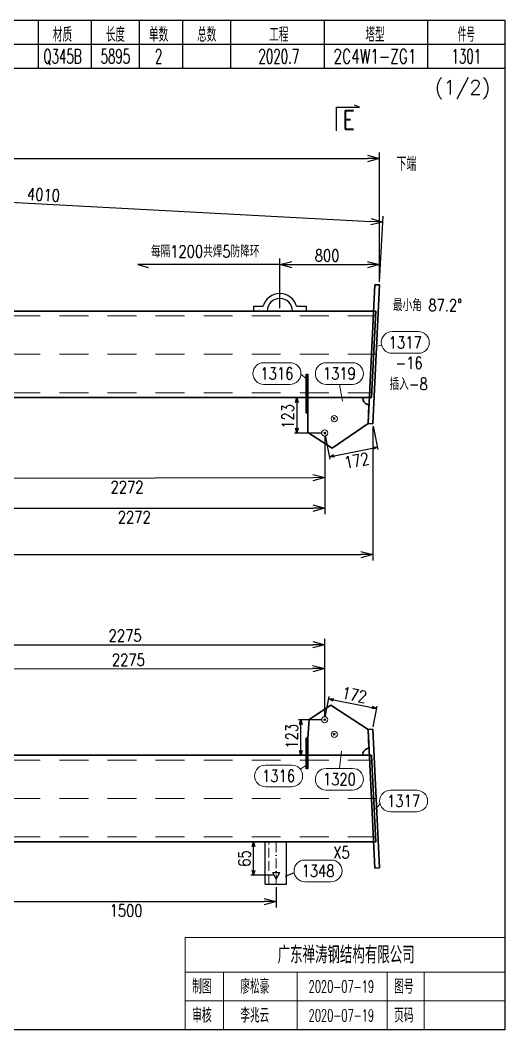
# Model space of a CAD drawing. Extents: x 154981 to 165753, y -86801 to -82885.
# Drawn here: x 156586.3 to 156687.1, y -83536.7 to -83326.7 of the extents above; entities that cross this region are included whole.
import ezdxf
from ezdxf.enums import TextEntityAlignment as Align

# ---------------------------------------------------------------- set-up
doc = ezdxf.new("R2010")
doc.units = 0
doc.header["$MEASUREMENT"] = 0
for name, pattern in [('虚线', [2.75, 2, -0.75]), ('长一点画线', [16.5, 10, -3, 0.5, -3]), ('长虚线', [10, 6, -4])]:
    doc.linetypes.add(name, pattern=pattern)
doc.layers.get('0').update_dxf_attribs({"linetype": 'CONTINUOUS', "lineweight": 25})
doc.layers.get('Defpoints').update_dxf_attribs({"linetype": 'CONTINUOUS'})
doc.layers.add('12', color=7, linetype='CONTINUOUS')
doc.layers.add('4', color=7, linetype='CONTINUOUS', lineweight=25)
doc.layers.add('5', color=7, linetype='CONTINUOUS', lineweight=25)
doc.styles.add('DimFont', font='simplex.shx', dxfattribs={"width": 0.8, "bigfont": 'gbhzfs.shx'})
doc.styles.get("Standard").update_dxf_attribs({"font": 'simplex.shx', "width": 0.7, "height": 3, "bigfont": 'gbhzfs.shx'})
doc.dimstyles.new('DHDxfDimStyleOpen30', dxfattribs={"dimtxt": 2.5, "dimasz": 2.5, "dimexe": 1.25, "dimexo": 0.625, "dimtad": 2, "dimtxsty": 'DimFont', "dimblk": 'OPEN30', "dimblk1": 'OPEN30', "dimblk2": 'OPEN30', "dimcen": 2.5, "dimadec": 0, "dimazin": 0, "dimtfac": 1, "dimtmove": 0, "dimatfit": 3, "dimfxl": 0, "dimarcsym": 0})

# ---------------------------------------------------------------- blocks, each defined once
blk = doc.blocks.new('_OPEN30')
at = {"color": 0, "linetype": 'ByBlock', "lineweight": -2}
for p, q in [((-1, 0.268), (0, 0)), ((0, 0), (-1, -0.268)), ((0, 0), (-1, 0))]:
    blk.add_line(p, q, dxfattribs=at)
blk = doc.blocks.new('*D479')
at = {"layer": '5', "color": 3, "linetype": 'Continuous', "lineweight": -2}
for p, q in [((156565.88, -83471.64), (156565.88, -83455.31)), ((156649.66, -83471.54), (156649.66, -83455.31)), ((156568.38, -83456.56), (156647.16, -83456.56))]:
    blk.add_line(p, q, dxfattribs=at)
at = {"layer": 'Defpoints', "color": 0, "linetype": 'Continuous'}
for p in [(156649.66, -83456.56), (156565.88, -83472.26), (156649.66, -83472.16)]:
    blk.add_point(p, dxfattribs=at)
at = {"layer": '5', "color": 3, "linetype": 'Continuous', "lineweight": -2, "xscale": 2.5, "yscale": 2.5, "zscale": 2.5, "rotation": 180}
blk.add_blockref('_OPEN30', (156565.88, -83456.56), dxfattribs=at)
at = {"layer": '5', "color": 3, "linetype": 'Continuous', "lineweight": -2, "xscale": 2.5, "yscale": 2.5, "zscale": 2.5}
blk.add_blockref('_OPEN30', (156649.66, -83456.56), dxfattribs=at)
at = {"layer": '5', "color": 6, "linetype": 'Continuous', "lineweight": 18, "insert": (156608.14, -83454.68), "char_height": 2.5, "attachment_point": 5, "line_spacing_factor": 0.6, "style": 'DimFont'}
blk.add_mtext('2275', dxfattribs=at)
blk = doc.blocks.new('*D485')
at = {"layer": '5', "color": 3, "linetype": 'Continuous', "lineweight": -2}
for p, q in [((156649.66, -83471.54), (156649.65, -83460.28)), ((156565.88, -83471.64), (156565.86, -83460.38)), ((156568.37, -83461.63), (156647.15, -83461.54))]:
    blk.add_line(p, q, dxfattribs=at)
at = {"layer": 'Defpoints', "color": 0, "linetype": 'Continuous'}
for p in [(156649.65, -83461.53), (156565.88, -83472.26), (156649.66, -83472.16)]:
    blk.add_point(p, dxfattribs=at)
at = {"layer": '5', "color": 3, "linetype": 'Continuous', "lineweight": -2, "xscale": 2.5, "yscale": 2.5, "zscale": 2.5}
for p, rotation in [((156565.87, -83461.63), 180.0654154288701), ((156649.65, -83461.53), 0.06541542887015028)]:
    blk.add_blockref('_OPEN30', p, dxfattribs=dict(at, rotation=rotation))
at = {"layer": '5', "color": 6, "linetype": 'Continuous', "lineweight": 18, "insert": (156608.82, -83459.71), "char_height": 2.5, "attachment_point": 5, "rotation": 0.0654, "line_spacing_factor": 0.6, "style": 'DimFont'}
blk.add_mtext('2275', dxfattribs=at)
blk = doc.blocks.new('*D488')
at = {"layer": '5', "color": 3, "linetype": 'Continuous', "lineweight": -2}
for p, q in [((156649.16, -83472.16), (156644.17, -83472.16)), ((156644.67, -83478.56), (156644.67, -83473.16)), ((156649.16, -83479.56), (156644.17, -83479.56))]:
    blk.add_line(p, q, dxfattribs=at)
at = {"layer": 'Defpoints', "color": 0, "linetype": 'Continuous'}
for p in [(156644.67, -83472.16), (156649.66, -83472.16), (156649.66, -83479.56)]:
    blk.add_point(p, dxfattribs=at)
at = {"layer": '5', "color": 3, "linetype": 'Continuous', "lineweight": -2}
for p, rotation in [((156644.67, -83472.16), 90), ((156644.67, -83479.56), 270)]:
    blk.add_blockref('_OPEN30', p, dxfattribs=dict(at, rotation=rotation))
at = {"layer": '5', "color": 6, "linetype": 'Continuous', "lineweight": 18, "insert": (156642.8, -83475.6), "char_height": 2.5, "attachment_point": 5, "rotation": 90, "line_spacing_factor": 0.6, "style": 'DimFont'}
blk.add_mtext('123', dxfattribs=at)
blk = doc.blocks.new('*D494')
at = {"layer": '5', "color": 3, "linetype": 'Continuous', "lineweight": -2}
for p, q in [((156649.76, -83471.67), (156650.61, -83467.36)), ((156651.49, -83468.05), (156659.51, -83469.63)), ((156659.74, -83473.64), (156660.58, -83469.33))]:
    blk.add_line(p, q, dxfattribs=at)
at = {"layer": 'Defpoints', "color": 0, "linetype": 'Continuous'}
for p in [(156660.49, -83469.82), (156649.66, -83472.16), (156659.64, -83474.13)]:
    blk.add_point(p, dxfattribs=at)
at = {"layer": '5', "color": 3, "linetype": 'Continuous', "lineweight": -2}
for p, rotation in [((156650.51, -83467.85), 168.8656846305238), ((156660.49, -83469.82), 348.8656846305238)]:
    blk.add_blockref('_OPEN30', p, dxfattribs=dict(at, rotation=rotation))
at = {"layer": '5', "color": 6, "linetype": 'Continuous', "lineweight": 18, "insert": (156655.82, -83466.99), "char_height": 2.5, "attachment_point": 5, "rotation": 348.8657, "line_spacing_factor": 0.6, "style": 'DimFont'}
blk.add_mtext('172', dxfattribs=at)
blk = doc.blocks.new('板孔21.5')
at = {"layer": '5', "color": 7, "linetype": 'Continuous', "lineweight": 13}
for p, q in [((-0.3, -0.3), (0.3, 0.3)), ((0.3, -0.3), (-0.3, 0.3))]:
    blk.add_line(p, q, dxfattribs=at)
blk.add_circle((0, 0), 1, dxfattribs=at)
blk = doc.blocks.new('*D498')
at = {"layer": '5', "color": 3, "linetype": 'Continuous', "lineweight": -2}
for p, q in [((156566.02, -83413.35), (156566.02, -83429.41)), ((156649.66, -83413.18), (156649.66, -83429.41)), ((156568.52, -83428.16), (156647.16, -83428.16))]:
    blk.add_line(p, q, dxfattribs=at)
at = {"layer": 'Defpoints', "color": 0, "linetype": 'Continuous'}
for p in [(156566.02, -83412.72), (156649.66, -83412.56), (156649.66, -83428.16)]:
    blk.add_point(p, dxfattribs=at)
at = {"layer": '5', "color": 3, "linetype": 'Continuous', "lineweight": -2, "xscale": 2.5, "yscale": 2.5, "zscale": 2.5, "rotation": 180}
blk.add_blockref('_OPEN30', (156566.02, -83428.16), dxfattribs=at)
at = {"layer": '5', "color": 3, "linetype": 'Continuous', "lineweight": -2, "xscale": 2.5, "yscale": 2.5, "zscale": 2.5}
blk.add_blockref('_OPEN30', (156649.66, -83428.16), dxfattribs=at)
at = {"layer": '5', "color": 6, "linetype": 'Continuous', "lineweight": 18, "insert": (156610.04, -83430.04), "char_height": 2.5, "attachment_point": 5, "line_spacing_factor": 0.6, "style": 'DimFont'}
blk.add_mtext('2272', dxfattribs=at)
blk = doc.blocks.new('*D507')
at = {"layer": '5', "color": 3, "linetype": 'Continuous', "lineweight": -2}
for p, q in [((156566.03, -83413.35), (156566.04, -83423.23)), ((156649.66, -83413.18), (156649.68, -83423.07)), ((156568.54, -83421.98), (156647.18, -83421.82))]:
    blk.add_line(p, q, dxfattribs=at)
at = {"layer": 'Defpoints', "color": 0, "linetype": 'Continuous'}
for p in [(156566.02, -83412.72), (156649.66, -83412.56), (156649.68, -83421.82)]:
    blk.add_point(p, dxfattribs=at)
at = {"layer": '5', "color": 3, "linetype": 'Continuous', "lineweight": -2, "xscale": 2.5, "yscale": 2.5, "zscale": 2.5}
for p, rotation in [((156566.04, -83421.98), 180.1145378778483), ((156649.68, -83421.82), 0.1145378778483386)]:
    blk.add_blockref('_OPEN30', p, dxfattribs=dict(at, rotation=rotation))
at = {"layer": '5', "color": 6, "linetype": 'Continuous', "lineweight": 18, "insert": (156608.55, -83423.77), "char_height": 2.5, "attachment_point": 5, "rotation": 0.1145, "line_spacing_factor": 0.6, "style": 'DimFont'}
blk.add_mtext('2272', dxfattribs=at)
blk = doc.blocks.new('*D511')
at = {"layer": '5', "color": 3, "linetype": 'Continuous', "lineweight": -2}
for p, q in [((156649.16, -83405.16), (156643.36, -83405.16)), ((156643.86, -83406.16), (156643.86, -83411.56)), ((156649.16, -83412.56), (156643.36, -83412.56))]:
    blk.add_line(p, q, dxfattribs=at)
at = {"layer": 'Defpoints', "color": 0, "linetype": 'Continuous'}
for p in [(156649.66, -83405.16), (156643.86, -83412.56), (156649.66, -83412.56)]:
    blk.add_point(p, dxfattribs=at)
at = {"layer": '5', "color": 3, "linetype": 'Continuous', "lineweight": -2}
for p, rotation in [((156643.86, -83405.16), 90), ((156643.86, -83412.56), 270)]:
    blk.add_blockref('_OPEN30', p, dxfattribs=dict(at, rotation=rotation))
at = {"layer": '5', "color": 6, "linetype": 'Continuous', "lineweight": 18, "insert": (156641.99, -83409.08), "char_height": 2.5, "attachment_point": 5, "rotation": 90, "line_spacing_factor": 0.6, "style": 'DimFont'}
blk.add_mtext('123', dxfattribs=at)
blk = doc.blocks.new('*D520')
at = {"layer": '5', "color": 3, "linetype": 'Continuous', "lineweight": -2}
for p, q in [((156659.74, -83411.08), (156660.7, -83415.99)), ((156649.76, -83413.05), (156650.73, -83417.96)), ((156651.61, -83417.27), (156659.62, -83415.7))]:
    blk.add_line(p, q, dxfattribs=at)
at = {"layer": 'Defpoints', "color": 0, "linetype": 'Continuous'}
for p in [(156659.64, -83410.59), (156649.66, -83412.56), (156660.61, -83415.5)]:
    blk.add_point(p, dxfattribs=at)
at = {"layer": '5', "color": 3, "linetype": 'Continuous', "lineweight": -2}
for p, rotation in [((156660.61, -83415.5), 11.13436039300599), ((156650.63, -83417.47), 191.134360393006)]:
    blk.add_blockref('_OPEN30', p, dxfattribs=dict(at, rotation=rotation))
at = {"layer": '5', "color": 6, "linetype": 'Continuous', "lineweight": 18, "insert": (156656.3, -83418.26), "char_height": 2.5, "attachment_point": 5, "rotation": 11.1344, "line_spacing_factor": 0.6, "style": 'DimFont'}
blk.add_mtext('172', dxfattribs=at)
blk = doc.blocks.new('*D522')
at = {"layer": '5', "color": 3, "linetype": 'Continuous', "lineweight": -2}
for p, q in [((156510.62, -83372.97), (156511.36, -83359.3)), ((156513.79, -83360.69), (156659.25, -83368.55)), ((156661.07, -83381.11), (156661.81, -83367.44))]:
    blk.add_line(p, q, dxfattribs=at)
at = {"layer": 'Defpoints', "color": 0, "linetype": 'Continuous'}
for p in [(156661.75, -83368.69), (156510.58, -83373.59), (156661.04, -83381.73)]:
    blk.add_point(p, dxfattribs=at)
at = {"layer": '5', "color": 3, "linetype": 'Continuous', "lineweight": -2, "xscale": 2.5, "yscale": 2.5, "zscale": 2.5}
for p, rotation in [((156511.29, -83360.55), 176.9034294961255), ((156661.75, -83368.69), 356.9034294961255)]:
    blk.add_blockref('_OPEN30', p, dxfattribs=dict(at, rotation=rotation))
at = {"layer": '5', "color": 6, "linetype": 'Continuous', "lineweight": 18, "insert": (156591.16, -83362.99), "char_height": 2.5, "attachment_point": 5, "rotation": 356.9034, "line_spacing_factor": 0.6, "style": 'DimFont'}
blk.add_mtext('4010', dxfattribs=at)
blk = doc.blocks.new('*D554')
at = {"layer": '5', "color": 3, "linetype": 'Continuous', "lineweight": -2}
for p, q in [((156413.89, -83383.2), (156413.89, -83354.18)), ((156661.04, -83381.11), (156661.04, -83354.18)), ((156416.39, -83355.43), (156658.54, -83355.43))]:
    blk.add_line(p, q, dxfattribs=at)
at = {"layer": 'Defpoints', "color": 0, "linetype": 'Continuous'}
for p in [(156661.04, -83355.43), (156661.04, -83381.73), (156413.89, -83383.82)]:
    blk.add_point(p, dxfattribs=at)
at = {"layer": '5', "color": 3, "linetype": 'Continuous', "lineweight": -2, "xscale": 2.5, "yscale": 2.5, "zscale": 2.5, "rotation": 180}
blk.add_blockref('_OPEN30', (156413.89, -83355.43), dxfattribs=at)
at = {"layer": '5', "color": 3, "linetype": 'Continuous', "lineweight": -2, "xscale": 2.5, "yscale": 2.5, "zscale": 2.5}
blk.add_blockref('_OPEN30', (156661.04, -83355.43), dxfattribs=at)
at = {"layer": '5', "color": 6, "linetype": 'Continuous', "lineweight": 18, "insert": (156537.47, -83353.13), "char_height": 2.5, "attachment_point": 5, "style": 'DimFont'}
blk.add_mtext('两端法兰最长5918', dxfattribs=at)
blk = doc.blocks.new('*D555')
at = {"layer": '5', "color": 3, "linetype": 'Continuous', "lineweight": -2}
for p, q in [((156413.89, -83409.13), (156413.89, -83439.07)), ((156659.64, -83411.22), (156659.64, -83439.07)), ((156416.39, -83437.82), (156657.14, -83437.82))]:
    blk.add_line(p, q, dxfattribs=at)
at = {"layer": 'Defpoints', "color": 0, "linetype": 'Continuous'}
for p in [(156413.89, -83408.5), (156659.64, -83410.59), (156659.64, -83437.82)]:
    blk.add_point(p, dxfattribs=at)
at = {"layer": '5', "color": 3, "linetype": 'Continuous', "lineweight": -2, "xscale": 2.5, "yscale": 2.5, "zscale": 2.5, "rotation": 180}
blk.add_blockref('_OPEN30', (156413.89, -83437.82), dxfattribs=at)
at = {"layer": '5', "color": 3, "linetype": 'Continuous', "lineweight": -2, "xscale": 2.5, "yscale": 2.5, "zscale": 2.5}
blk.add_blockref('_OPEN30', (156659.64, -83437.82), dxfattribs=at)
at = {"layer": '5', "color": 6, "linetype": 'Continuous', "lineweight": 18, "insert": (156536.36, -83440.11), "char_height": 2.5, "attachment_point": 5, "style": 'DimFont'}
blk.add_mtext('两端法兰最短5895', dxfattribs=at)
blk = doc.blocks.new('*D560')
at = {"layer": '5', "color": 3, "linetype": 'Continuous', "lineweight": -2}
for p, q in [((156577.09, -83506.97), (156577.09, -83511.25)), ((156639.59, -83506.97), (156639.59, -83511.25)), ((156579.59, -83510), (156637.09, -83510))]:
    blk.add_line(p, q, dxfattribs=at)
at = {"layer": 'Defpoints', "color": 0, "linetype": 'Continuous'}
for p in [(156577.09, -83506.34), (156639.59, -83506.34), (156639.59, -83510)]:
    blk.add_point(p, dxfattribs=at)
at = {"layer": '5', "color": 3, "linetype": 'Continuous', "lineweight": -2, "xscale": 2.5, "yscale": 2.5, "zscale": 2.5, "rotation": 180}
blk.add_blockref('_OPEN30', (156577.09, -83510), dxfattribs=at)
at = {"layer": '5', "color": 3, "linetype": 'Continuous', "lineweight": -2, "xscale": 2.5, "yscale": 2.5, "zscale": 2.5}
blk.add_blockref('_OPEN30', (156639.59, -83510), dxfattribs=at)
at = {"layer": '5', "color": 6, "linetype": 'Continuous', "lineweight": 18, "insert": (156608.34, -83511.87), "char_height": 2.5, "attachment_point": 5, "style": 'DimFont'}
blk.add_mtext('1500', dxfattribs=at)
blk = doc.blocks.new('*D563')
at = {"layer": '5', "color": 3, "linetype": 'Continuous', "lineweight": -2}
for p, q in [((156640.32, -83386.54), (156640.32, -83376.25)), ((156661.04, -83381.11), (156661.04, -83376.25)), ((156642.82, -83377.5), (156658.54, -83377.5))]:
    blk.add_line(p, q, dxfattribs=at)
at = {"layer": 'Defpoints', "color": 0, "linetype": 'Continuous'}
for p in [(156661.04, -83377.5), (156661.04, -83381.73), (156640.32, -83387.16)]:
    blk.add_point(p, dxfattribs=at)
at = {"layer": '5', "color": 3, "linetype": 'Continuous', "lineweight": -2, "xscale": 2.5, "yscale": 2.5, "zscale": 2.5, "rotation": 180}
blk.add_blockref('_OPEN30', (156640.32, -83377.5), dxfattribs=at)
at = {"layer": '5', "color": 3, "linetype": 'Continuous', "lineweight": -2, "xscale": 2.5, "yscale": 2.5, "zscale": 2.5}
blk.add_blockref('_OPEN30', (156661.04, -83377.5), dxfattribs=at)
at = {"layer": '5', "color": 6, "linetype": 'Continuous', "lineweight": 18, "insert": (156650.15, -83375.62), "char_height": 2.5, "attachment_point": 5, "style": 'DimFont'}
blk.add_mtext('800', dxfattribs=at)
blk = doc.blocks.new('*D569')
at = {"layer": '5', "color": 3, "linetype": 'Continuous', "lineweight": -2}
for p, q in [((156636.77, -83497.56), (156634.32, -83497.56)), ((156634.82, -83503.52), (156634.82, -83498.56)), ((156639.09, -83504.52), (156634.32, -83504.52))]:
    blk.add_line(p, q, dxfattribs=at)
at = {"layer": 'Defpoints', "color": 0, "linetype": 'Continuous'}
for p in [(156634.82, -83497.56), (156637.27, -83497.56), (156639.59, -83504.52)]:
    blk.add_point(p, dxfattribs=at)
at = {"layer": '5', "color": 3, "linetype": 'Continuous', "lineweight": -2}
for p, rotation in [((156634.82, -83497.56), 90), ((156634.82, -83504.52), 270)]:
    blk.add_blockref('_OPEN30', p, dxfattribs=dict(at, rotation=rotation))
at = {"layer": '5', "color": 6, "linetype": 'Continuous', "lineweight": 18, "insert": (156632.94, -83501.04), "char_height": 2.5, "attachment_point": 5, "rotation": 90, "style": 'DimFont'}
blk.add_mtext('65', dxfattribs=at)
blk = doc.blocks.new('CTDHK')
at = {"color": 0, "linetype": 'Continuous'}
for p, q in [((0, 210), (297, 210)), ((297, 210), (297, 0)), ((297, 0), (0, 0))]:
    blk.add_line(p, q, dxfattribs=at)

msp = doc.modelspace()

# ---------------------------------------------------------------- linework, layer by layer
at = {"color": 3, "linetype": 'Continuous'}
for p, q in [((156652.11222, -83344.73299), (156656.89143, -83344.73299)), ((156652.11222, -83349.71429), (156652.11222, -83344.73299)), ((156656.89143, -83344.73299), (156655.83689, -83344.31448)), ((156610.81848, -83377.498), (156612.90153, -83378.11496)), ((156637.26807, -83506.34481), (156637.26807, -83497.55967)), ((156641.73764, -83506.34481), (156641.73764, -83497.55967)), ((156639.59188, -83505.35993), (156638.83709, -83503.9444)), ((156638.83709, -83503.9444), (156640.34667, -83503.9444)), ((156639.59188, -83505.35993), (156640.34667, -83503.9444)), ((156643.28605, -83503.9834), (156641.43726, -83504.76258)), ((156637.26807, -83506.34481), (156641.73764, -83506.34481))]:
    msp.add_line(p, q, dxfattribs=at)
at = {"layer": '12'}
for p, q in [((156640.32212, -83377.498), (156610.81848, -83377.498)), ((156634.85146, -83386.16157), (156634.85146, -83387.16157)), ((156634.85146, -83386.16157), (156636.84435, -83386.16157)), ((156643.7999, -83386.16157), (156645.79279, -83386.16157)), ((156645.79279, -83386.16157), (156645.79279, -83387.16157)), ((156634.85146, -83387.16157), (156637.70343, -83387.16157)), ((156642.94082, -83387.16157), (156645.79279, -83387.16157))]:
    msp.add_line(p, q, dxfattribs=at)
for radius, start, end in [(3.61869, 16.0420559, 163.9579441), (2.61869, 0, 180)]:
    msp.add_arc((156640.32212, -83387.16157), radius, start, end, dxfattribs=at)
at = {"layer": '4', "color": 1, "linetype": 'Continuous', "lineweight": 25}
for p, q in [((156590.11666, -83336.66733), (156590.11666, -83326.66733)), ((156601.11666, -83336.66733), (156601.11666, -83326.66733)), ((156611.11666, -83336.66733), (156611.11666, -83326.66733)), ((156620.11666, -83336.66733), (156620.11666, -83326.66733)), ((156630.11666, -83336.66733), (156630.11666, -83326.66733)), ((156649.61666, -83336.66733), (156649.61666, -83326.66733)), ((156671.11666, -83336.66733), (156671.11666, -83326.66733)), ((156540.11666, -83331.66733), (156687.11666, -83331.66733)), ((156540.11666, -83336.66733), (156687.11666, -83336.66733))]:
    msp.add_line(p, q, dxfattribs=at)
at = {"layer": '4', "color": 1, "linetype": 'Continuous', "lineweight": 18}
for p, q in [((156620.61666, -83536.66733), (156620.61666, -83517.46733)), ((156620.61666, -83517.46733), (156687.11666, -83517.46733)), ((156620.61666, -83524.66733), (156687.11666, -83524.66733)), ((156628.61666, -83536.66733), (156628.61666, -83524.66733)), ((156643.91666, -83536.66733), (156643.91666, -83524.66733)), ((156662.61666, -83536.66733), (156662.61666, -83524.66733)), ((156670.31666, -83536.66733), (156670.31666, -83524.66733)), ((156620.61666, -83530.66733), (156687.11666, -83530.66733))]:
    msp.add_line(p, q, dxfattribs=at)
msp.add_lwpolyline([(156390.11666, -83326.66733), (156390.11666, -83536.66733), (156687.11666, -83536.66733), (156687.11666, -83326.66733)], close=True, dxfattribs=at)
at = {"layer": '5', "color": 7, "linetype": 'Continuous', "lineweight": 35}
for p, q in [((156660.07794, -83381.68371), (156658.67734, -83410.54606)), ((156659.63942, -83410.59275), (156661.04002, -83381.73039)), ((156661.04002, -83381.73039), (156660.07794, -83381.68371)), ((156660.29429, -83387.16157), (156414.49372, -83387.16157)), ((156659.4208, -83405.16157), (156660.29429, -83387.16157)), ((156645.79323, -83408.43385), (156645.79323, -83400.28892)), ((156646.15443, -83400.28892), (156646.15443, -83408.43385)), ((156414.49372, -83405.16157), (156659.4208, -83405.16157)), ((156646.15443, -83412.42709), (156646.15443, -83405.16157)), ((156646.15443, -83405.16157), (156657.55099, -83405.16157)), ((156657.55099, -83405.16157), (156657.62149, -83405.6168)), ((156657.62149, -83405.6168), (156657.82639, -83406.02939)), ((156657.82639, -83406.02939), (156658.1465, -83406.36067)), ((156658.1465, -83406.36067), (156658.55181, -83406.57961)), ((156658.55181, -83406.57961), (156658.86691, -83406.63955)), ((156658.86691, -83406.63955), (156658.67734, -83410.54606)), ((156658.67734, -83410.54606), (156651.199, -83415.71244)), ((156658.67734, -83410.54606), (156659.63942, -83410.59275)), ((156651.199, -83415.71244), (156646.15443, -83412.42709)), ((156646.40652, -83472.12987), (156650.94663, -83469.17305)), ((156650.94663, -83469.17305), (156658.67734, -83474.17518)), ((156646.15429, -83475.94763), (156646.40652, -83472.12987)), ((156659.63942, -83474.12849), (156658.67734, -83474.17518)), ((156658.67734, -83474.17518), (156660.07794, -83503.03754)), ((156658.67734, -83474.17518), (156658.86682, -83478.07981)), ((156661.04002, -83502.99085), (156659.63942, -83474.12849)), ((156645.79308, -83482.41607), (156645.79308, -83475.95891)), ((156646.15429, -83479.55967), (156646.15429, -83475.94763)), ((156646.15429, -83475.95891), (156646.15429, -83482.41607)), ((156657.61151, -83479.10442), (156657.541, -83479.55967)), ((156657.81642, -83478.69181), (156657.61151, -83479.10442)), ((156658.13655, -83478.36053), (156657.81642, -83478.69181)), ((156658.54189, -83478.1416), (156658.13655, -83478.36053)), ((156658.86682, -83478.07981), (156658.54189, -83478.1416)), ((156659.4208, -83479.55967), (156414.49372, -83479.55967)), ((156657.541, -83479.55967), (156646.15429, -83479.55967)), ((156660.29429, -83497.55967), (156659.4208, -83479.55967)), ((156414.49372, -83497.55967), (156660.29429, -83497.55967)), ((156660.07794, -83503.03754), (156661.04002, -83502.99085))]:
    msp.add_line(p, q, dxfattribs=at)
at = {"layer": '5', "color": 7, "linetype": '长虚线', "lineweight": 18}
for p, q in [((156414.49372, -83388.16157), (156660.29429, -83388.16157)), ((156414.49372, -83404.16157), (156659.4208, -83404.16157)), ((156414.49372, -83480.55967), (156659.4208, -83480.55967)), ((156414.49372, -83496.55967), (156660.29429, -83496.55967))]:
    msp.add_line(p, q, dxfattribs=at)
at = {"layer": '5', "color": 3, "linetype": 'Continuous', "lineweight": 18}
for p, q in [((156663.65243, -83391.44293), (156669.15243, -83391.44293)), ((156660.31374, -83394.51576), (156661.44773, -83394.27569)), ((156663.65243, -83395.94293), (156669.15243, -83395.94293)), ((156636.95614, -83397.91157), (156642.45614, -83397.91157)), ((156649.95614, -83397.91157), (156655.45614, -83397.91157)), ((156645.83753, -83401.28794), (156644.70371, -83400.26613)), ((156636.95614, -83402.41157), (156642.45614, -83402.41157)), ((156649.95614, -83402.41157), (156655.45614, -83402.41157)), ((156653.34376, -83405.93192), (156652.70614, -83402.41157)), ((156653.17448, -83478.67612), (156652.70614, -83482.30967)), ((156637.30736, -83481.61772), (156642.80736, -83481.61772)), ((156645.9208, -83481.57369), (156644.68127, -83482.36579)), ((156649.95614, -83482.30967), (156655.45614, -83482.30967)), ((156637.30736, -83486.11772), (156642.80736, -83486.11772)), ((156649.95614, -83486.80967), (156655.45614, -83486.80967)), ((156663.30652, -83486.82228), (156668.80652, -83486.82228)), ((156661.1453, -83489.74072), (156660.20092, -83490.77923)), ((156663.30652, -83491.32228), (156668.80652, -83491.32228)), ((156645.5212, -83501.35851), (156651.0212, -83501.35851)), ((156645.5212, -83505.85851), (156651.0212, -83505.85851))]:
    msp.add_line(p, q, dxfattribs=at)
at = {"layer": '5', "color": 56, "linetype": '长虚线', "lineweight": 18}
for p, q in [((156414.49372, -83396.16157), (156660.29429, -83396.16157)), ((156414.49372, -83488.55967), (156660.29429, -83488.55967))]:
    msp.add_line(p, q, dxfattribs=at)
at = {"layer": '5', "color": 7, "linetype": '虚线', "lineweight": 18}
for p, q in [((156645.79323, -83400.28892), (156646.15443, -83400.28892)), ((156646.15443, -83408.43385), (156645.79323, -83408.43385)), ((156645.79308, -83475.95891), (156646.15429, -83475.95891)), ((156646.15429, -83482.41607), (156645.79308, -83482.41607))]:
    msp.add_line(p, q, dxfattribs=at)
at = {"layer": '5', "color": 2, "linetype": '虚线', "lineweight": 18}
msp.add_line((156638.00981, -83506.34481), (156638.00981, -83497.55967), dxfattribs=at)
at = {"layer": '5', "color": 240, "linetype": '长一点画线', "lineweight": 18, "ltscale": 0.2}
msp.add_line((156639.59188, -83506.34481), (156639.59188, -83497.55967), dxfattribs=at)
at = {"layer": '5', "color": 3, "linetype": 'Continuous', "lineweight": 18}
for centre, start, end in [((156663.65243, -83393.69293), 90, 270), ((156669.15243, -83393.69293), 270, 90), ((156636.95614, -83400.16157), 90, 270), ((156642.45614, -83400.16157), 270, 90), ((156649.95614, -83400.16157), 90, 270), ((156655.45614, -83400.16157), 270, 90), ((156637.30736, -83483.86772), 90, 270), ((156642.80736, -83483.86772), 270, 90), ((156649.95614, -83484.55967), 90, 270), ((156655.45614, -83484.55967), 270, 90), ((156663.30652, -83489.07228), 90, 270), ((156668.80652, -83489.07228), 270, 90), ((156645.5212, -83503.60851), 90, 270), ((156651.0212, -83503.60851), 270, 90)]:
    msp.add_arc(centre, 2.25, start, end, dxfattribs=at)

# ---------------------------------------------------------------- block references
at = {"color": 2, "linetype": 'Continuous'}
msp.add_blockref('CTDHK', (156390.11666, -83536.66733), dxfattribs=at)
at = {"layer": '5', "color": 7, "linetype": 'Continuous', "lineweight": 35, "xscale": 0.6499999999941792, "yscale": 0.6499999999941792, "zscale": 0.65}
for p in [(156651.63353, -83409.52965), (156649.66232, -83412.55639), (156649.66218, -83472.16483), (156651.63339, -83475.19157)]:
    msp.add_blockref('板孔21.5', p, dxfattribs=at)

# ---------------------------------------------------------------- texts
at = {"layer": '4', "color": 1, "linetype": 'Continuous', "lineweight": 25}
for s, width, p in [('材质', 0.7, (156595.11666, -83329.66733)), ('长度', 0.7, (156606.11666, -83329.66733)), ('单数', 0.7, (156615.11666, -83329.66733)), ('总数', 0.7, (156625.11666, -83329.66733)), ('工程', 0.7, (156640.11666, -83329.66733)), ('塔型', 0.7, (156660.11666, -83329.66733)), ('件号', 0.6, (156679.11666, -83329.66733)), ('Q345B', 0.6, (156595.11666, -83334.16733)), ('5895', 0.6, (156606.11666, -83334.16733)), ('2', 0.6, (156615.11666, -83334.16733)), ('2020.7', 0.6, (156640.11666, -83334.16733)), ('2C4W1-ZG1', 0.7, (156660.11666, -83334.16733)), ('1301', 0.6, (156679.11666, -83334.16733))]:
    msp.add_text(s, height=3, dxfattribs=dict(at, width=width)).set_placement(p, align=Align.MIDDLE_CENTER)
at = {"layer": '4', "color": 2, "linetype": 'Continuous', "lineweight": 25}
msp.add_text('(1/2)', height=3, dxfattribs=at).set_placement((156678.31925, -83340.62772), align=Align.MIDDLE_CENTER)
at = {"layer": '4', "color": 1, "linetype": 'Continuous', "lineweight": 13}
msp.add_text('广东禅涛钢结构有限公司', height=3.6, dxfattribs=at).set_placement((156654.11666, -83521.06733), align=Align.MIDDLE_CENTER)
for s, height, width, p in [('制图', 3, 0.8, (156624.11666, -83527.66733)), ('廖松豪', 3, 0.7, (156635.11666, -83527.66733)), ('2020-07-19', 2.5, 0.6, (156653.11666, -83527.66733)), ('图号', 3, 0.8, (156666.11666, -83527.66733)), ('审核', 3, 0.8, (156624.11666, -83533.66733)), ('李兆云', 3, 0.7, (156635.11666, -83533.66733)), ('2020-07-19', 2.5, 0.6, (156653.11666, -83533.66733)), ('页码', 3, 0.8, (156666.11666, -83533.66733))]:
    msp.add_text(s, height=height, dxfattribs=dict(at, width=width)).set_placement(p, align=Align.MIDDLE_CENTER)
at = {"layer": '5', "color": 2, "linetype": 'Continuous', "lineweight": 18, "width": 0.8}
for s, height, p in [('E', 3.84912, (156654.65674, -83345.45794)), ('下端', 2.88684, (156666.6586, -83355.12885))]:
    msp.add_text(s, height=height, dxfattribs=at).set_placement(p, align=Align.TOP_CENTER)
at = {"layer": '5', "color": 7, "linetype": 'Continuous', "lineweight": 18, "width": 0.8}
msp.add_text('每隔1200共焊5防降环', height=2.5, dxfattribs=at).set_placement((156624.79875, -83374.62773), align=Align.MIDDLE)
at = {"layer": '5', "color": 2, "linetype": 'Continuous', "lineweight": 18, "width": 0.8}
for s, p in [('最小角 87.2%%d', (156671.04559, -83385.93846)), ('X5', (156653.14083, -83499.76117)), ('1348', (156648.2712, -83503.60851))]:
    msp.add_text(s, height=2.5, dxfattribs=at).set_placement(p, align=Align.MIDDLE_CENTER)
at = {"layer": '5', "color": 6, "linetype": 'Continuous', "lineweight": 18, "width": 0.8}
for s, p in [('1317', (156666.40243, -83393.69293)), ('1316', (156639.70614, -83400.16157)), ('1319', (156652.70614, -83400.16157)), ('1316', (156640.05736, -83483.86772)), ('1320', (156652.70614, -83484.55967)), ('1317', (156666.05652, -83489.07228))]:
    msp.add_text(s, height=2.5, dxfattribs=at).set_placement(p, align=Align.MIDDLE_CENTER)
at = {"layer": '5', "color": 7, "linetype": 'Continuous', "lineweight": 18, "width": 0.8}
for s, p in [('-16', (156667.19478, -83397.96168)), ('插入-8', (156667.11432, -83402.33727))]:
    msp.add_text(s, height=2.5, dxfattribs=at).set_placement(p, align=Align.MIDDLE_CENTER)

# ---------------------------------------------------------------- dimensions: what is measured, and where the dimension line sits
at = {"layer": '5', "color": 3, "linetype": 'Continuous', "lineweight": 18}
for base, p1, p2, text, picture, middle in [((156661.04002, -83355.4309), (156413.89172, -83383.82044), (156661.04002, -83381.73039), '两端法兰最长5918', '*D554', (156537.46587, -83353.13484)), ((156639.59188, -83509.99893), (156577.08557, -83506.34481), (156639.59188, -83506.34481), '1500', '*D560', (156608.33872, -83511.87393))]:
    dim = msp.add_linear_dim(base=base, p1=p1, p2=p2, text=text, dimstyle='DHDxfDimStyleOpen30', override={"dimclrd": 3, "dimclre": 3, "dimclrt": 6}, dxfattribs=at)
    dim.commit()
    dim.dimension.update_dxf_attribs({"geometry": picture, "text_midpoint": middle})
for base, p1, p2, angle, text, override, picture, middle in [((156661.74551, -83368.6895), (156510.58332, -83373.59098), (156661.04002, -83381.73039), 356.9034295, '4010', {"dimtxt": 2.5, "dimclrd": 3, "dimclre": 3, "dimclrt": 6}, '*D522', (156591.06263, -83364.8657)), ((156643.86402, -83412.55639), (156649.66232, -83405.16157), (156649.66232, -83412.55639), 270, '123', {"dimasz": 1, "dimexe": 0.5, "dimexo": 0.5, "dimclrd": 3, "dimclre": 3, "dimclrt": 6}, '*D511', (156643.86402, -83409.08291)), ((156660.60608, -83415.50429), (156649.66232, -83412.55639), (156659.63942, -83410.59275), 11.1343604, '172', {"dimasz": 1, "dimexe": 0.5, "dimexo": 0.5, "dimclrd": 3, "dimclre": 3, "dimclrt": 6}, '*D520', (156655.93832, -83416.42298)), ((156649.68084, -83421.81691), (156566.02382, -83412.72359), (156649.66232, -83412.55639), 0.1145379, '2272', {"dimtxt": 2.5, "dimclrd": 3, "dimclre": 3, "dimclrt": 6}, '*D507', (156608.54473, -83421.89915)), ((156649.65004, -83461.53485), (156565.87722, -83472.26049), (156649.66218, -83472.16483), 0.0654154, '2275', {"dimtxt": 2.5, "dimclrd": 3, "dimclre": 3, "dimclrt": 6}, '*D485', (156608.8265, -83461.58146)), ((156660.48766, -83469.81864), (156649.66218, -83472.16483), (156659.63942, -83474.12849), 348.8656846, '172', {"dimasz": 1, "dimexe": 0.5, "dimexo": 0.5, "dimclrd": 3, "dimclre": 3, "dimclrt": 6}, '*D494', (156655.45769, -83468.82867)), ((156644.67444, -83472.16483), (156649.66218, -83479.55967), (156649.66218, -83472.16483), 90, '123', {"dimasz": 1, "dimexe": 0.5, "dimexo": 0.5, "dimclrd": 3, "dimclre": 3, "dimclrt": 6}, '*D488', (156644.67444, -83475.60259))]:
    dim = msp.add_linear_dim(base=base, p1=p1, p2=p2, angle=angle, text=text, dimstyle='DHDxfDimStyleOpen30', override=override, dxfattribs=at)
    dim.commit()
    dim.dimension.update_dxf_attribs({"geometry": picture, "text_midpoint": middle, "dimtype": 161})
for base, p1, p2, text, override, picture, middle in [((156661.04002, -83377.498), (156640.32212, -83387.16157), (156661.04002, -83381.73039), '800', {"dimclrd": 3, "dimclre": 3, "dimclrt": 6}, '*D563', (156650.14642, -83377.498)), ((156659.63942, -83437.81637), (156413.89172, -83408.50271), (156659.63942, -83410.59275), '两端法兰最短5895', {"dimclrd": 3, "dimclre": 3, "dimclrt": 6}, '*D555', (156536.36035, -83437.81637)), ((156649.66232, -83428.16157), (156566.02382, -83412.72359), (156649.66232, -83412.55639), '2272', {"dimtxt": 2.5, "dimclrd": 3, "dimclre": 3, "dimclrt": 6}, '*D498', (156610.037, -83428.16157)), ((156649.66218, -83456.55967), (156565.87722, -83472.26049), (156649.66218, -83472.16483), '2275', {"dimtxt": 2.5, "dimclrd": 3, "dimclre": 3, "dimclrt": 6}, '*D479', (156608.14408, -83456.55967))]:
    dim = msp.add_linear_dim(base=base, p1=p1, p2=p2, text=text, dimstyle='DHDxfDimStyleOpen30', override=override, dxfattribs=at)
    dim.commit()
    dim.dimension.update_dxf_attribs({"geometry": picture, "text_midpoint": middle, "dimtype": 160})
dim = msp.add_linear_dim(base=(156634.81654, -83497.55967), p1=(156639.5867, -83504.51699), p2=(156637.26807, -83497.55967), angle=90, text='65', dimstyle='DHDxfDimStyleOpen30', override={"dimasz": 1, "dimexe": 0.5, "dimexo": 0.5, "dimclrd": 3, "dimclre": 3, "dimclrt": 6}, dxfattribs=at)
dim.commit()
dim.dimension.update_dxf_attribs({"geometry": '*D569', "text_midpoint": (156632.94154, -83501.03833)})

doc.saveas('drawing.dxf')
